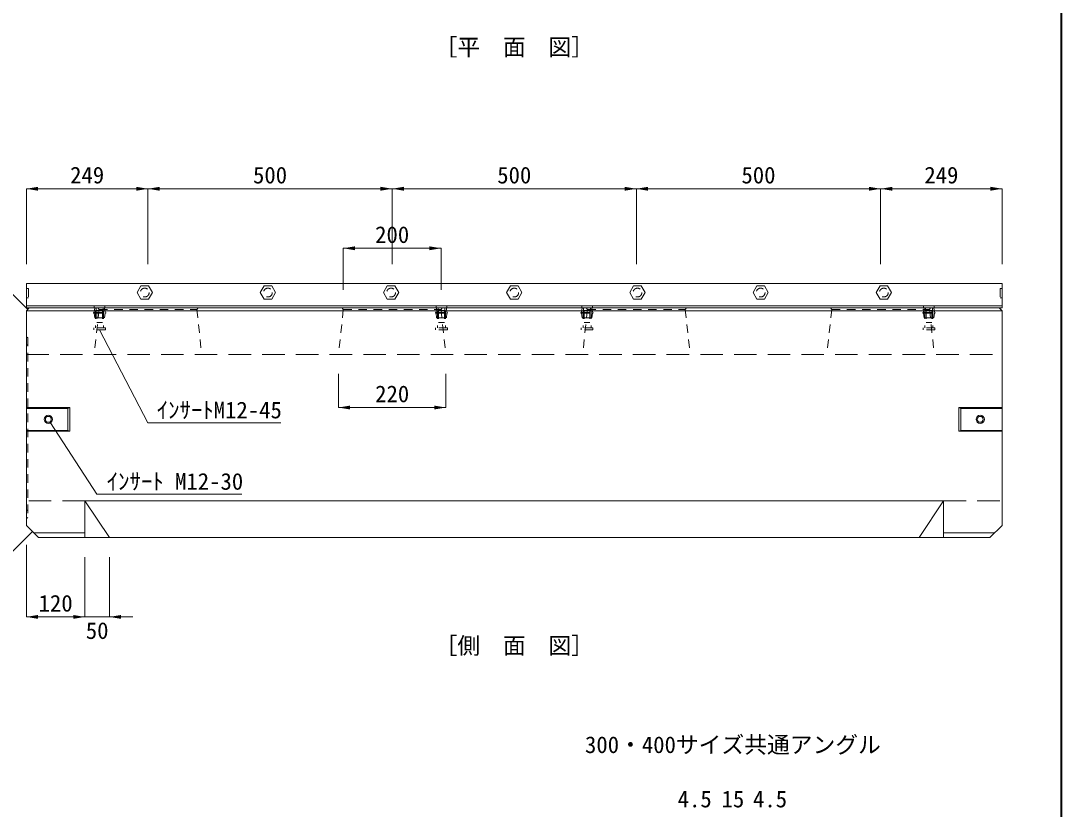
# Model space of a CAD drawing. Units: millimetres at full size. Extents: x 42559 to 133118, y -58351 to -47326.
# Drawn here: x 46329 to 48459, y -52523 to -50909 of the extents above; entities that cross this region are included whole.
import ezdxf
from ezdxf.enums import TextEntityAlignment as Align

# ---------------------------------------------------------------- set-up
doc = ezdxf.new("R2010")
doc.units = ezdxf.units.MM
doc.header["$LTSCALE"] = 23
doc.linetypes.add('USER1', pattern=[1.35, 0.75, -0.6])
doc.linetypes.add('USER2', pattern=[3, 2, -1])
for name, color, linetype, lineweight in [('アングル', 191, 'Continuous', 9), ('インサート', 92, 'USER1', 9), ('図枠', 7, 'Continuous', 5), ('寸法線', 7, 'Continuous', 13), ('引出線', 4, 'Continuous', 13), ('排水孔', 30, 'USER1', 13), ('文字', 41, 'Continuous', 13), ('本体', 2, 'Continuous', 13), ('目地', 132, 'Continuous', 5)]:
    doc.layers.add(name, color=color, linetype=linetype, lineweight=lineweight)
doc.styles.add('ＭＳ ゴシック', font='')
doc.styles.get('ＭＳ ゴシック').set_extended_font_data('MS Gothic')

# ---------------------------------------------------------------- blocks, each defined once
blk = doc.blocks.new('filled_arrow')
at = {"color": 0, "linetype": 'Continuous', "lineweight": -2}
blk.add_solid([(7.5, 1.25), (0, 0), (7.5, -1.25)], dxfattribs=at)

msp = doc.modelspace()

# ---------------------------------------------------------------- linework, layer by layer
at = {"layer": 'アングル', "lineweight": 13}
for p, q in [((48338.03, -51447.3), (46340.03, -51447.3)), ((46340.03, -51447.3), (46340.03, -51497.3)), ((48338.03, -51447.3), (48338.03, -51497.3)), ((46340.03, -51497.3), (48338.03, -51497.3))]:
    msp.add_line(p, q, dxfattribs=at)
at = {"layer": 'アングル', "linetype": 'USER1'}
for p, q in [((46340.03, -51457.3), (46344.53, -51457.3)), ((46344.53, -51457.3), (46344.53, -51476.3)), ((48338.03, -51457.3), (48333.53, -51457.3)), ((48333.53, -51457.3), (48333.53, -51476.3)), ((46344.53, -51476.3), (46340.03, -51476.3)), ((48333.53, -51476.3), (48338.03, -51476.3))]:
    msp.add_line(p, q, dxfattribs=at)
at = {"layer": 'アングル'}
msp.add_line((46340.03, -51492.8), (48338.03, -51492.8), dxfattribs=at)
at = {"layer": 'アングル', "linetype": 'USER1', "lineweight": 5}
for p, q in [((46479.03, -51492.8), (46479.03, -51497.3)), ((46501.03, -51492.8), (46501.03, -51497.3)), ((47179.03, -51492.8), (47179.03, -51497.3)), ((47201.03, -51492.8), (47201.03, -51497.3)), ((47477.03, -51492.8), (47477.03, -51497.3)), ((47499.03, -51492.8), (47499.03, -51497.3)), ((48177.03, -51492.8), (48177.03, -51497.3)), ((48199.03, -51492.8), (48199.03, -51497.3))]:
    msp.add_line(p, q, dxfattribs=at)
for points in [[(46598.03, -51465.81), (46590.23, -51452.3), (46574.63, -51452.3), (46566.83, -51465.81), (46574.63, -51479.32), (46590.23, -51479.32)], [(46850.23, -51465.81), (46842.43, -51452.3), (46826.83, -51452.3), (46819.03, -51465.81), (46826.83, -51479.32), (46842.43, -51479.32)], [(47102.43, -51465.81), (47094.63, -51452.3), (47079.03, -51452.3), (47071.23, -51465.81), (47079.03, -51479.32), (47094.63, -51479.32)], [(47354.63, -51465.81), (47346.83, -51452.3), (47331.23, -51452.3), (47323.43, -51465.81), (47331.23, -51479.32), (47346.83, -51479.32)], [(47606.83, -51465.81), (47599.03, -51452.3), (47583.43, -51452.3), (47575.63, -51465.81), (47583.43, -51479.32), (47599.03, -51479.32)], [(47859.03, -51465.81), (47851.23, -51452.3), (47835.63, -51452.3), (47827.83, -51465.81), (47835.63, -51479.32), (47851.23, -51479.32)], [(48111.23, -51465.81), (48103.43, -51452.3), (48087.83, -51452.3), (48080.03, -51465.81), (48087.83, -51479.32), (48103.43, -51479.32)]]:
    msp.add_lwpolyline(points, close=True, dxfattribs=at)
for centre in [(46582.43, -51465.81), (46834.63, -51465.81), (47086.83, -51465.81), (47339.03, -51465.81), (47591.23, -51465.81), (47843.43, -51465.81), (48095.63, -51465.81)]:
    msp.add_circle(centre, 9, dxfattribs=at)
at = {"layer": 'インサート'}
for p, q in [((46478.78, -51506.55), (46480.03, -51497.3)), ((46480.03, -51497.3), (46500.03, -51497.3)), ((46481.78, -51502.3), (46498.28, -51502.3)), ((46481.78, -51502.3), (46481.78, -51538.3)), ((46482.9, -51497.3), (46482.9, -51502.3)), ((46484.03, -51502.3), (46484.03, -51527.3)), ((46496.03, -51502.3), (46496.03, -51527.3)), ((46497.15, -51497.3), (46497.15, -51502.3)), ((46498.28, -51502.3), (46498.28, -51538.3)), ((46501.28, -51506.55), (46500.03, -51497.3)), ((47178.78, -51506.55), (47180.03, -51497.3)), ((47180.03, -51497.3), (47200.03, -51497.3)), ((47181.78, -51502.3), (47198.28, -51502.3)), ((47181.78, -51502.3), (47181.78, -51538.3)), ((47182.9, -51497.3), (47182.9, -51502.3)), ((47184.03, -51502.3), (47184.03, -51527.3)), ((47196.03, -51502.3), (47196.03, -51527.3)), ((47197.15, -51497.3), (47197.15, -51502.3)), ((47198.28, -51502.3), (47198.28, -51538.3)), ((47201.28, -51506.55), (47200.03, -51497.3)), ((47476.78, -51506.55), (47478.03, -51497.3)), ((47478.03, -51497.3), (47498.03, -51497.3)), ((47479.78, -51502.3), (47496.28, -51502.3)), ((47479.78, -51502.3), (47479.78, -51538.3)), ((47480.9, -51497.3), (47480.9, -51502.3)), ((47482.03, -51502.3), (47482.03, -51527.3)), ((47494.03, -51502.3), (47494.03, -51527.3)), ((47495.15, -51497.3), (47495.15, -51502.3)), ((47496.28, -51502.3), (47496.28, -51538.3)), ((47499.28, -51506.55), (47498.03, -51497.3)), ((48176.78, -51506.55), (48178.03, -51497.3)), ((48178.03, -51497.3), (48198.03, -51497.3)), ((48179.78, -51502.3), (48196.28, -51502.3)), ((48179.78, -51502.3), (48179.78, -51538.3)), ((48180.9, -51497.3), (48180.9, -51502.3)), ((48182.03, -51502.3), (48182.03, -51527.3)), ((48194.03, -51502.3), (48194.03, -51527.3)), ((48195.15, -51497.3), (48195.15, -51502.3)), ((48196.28, -51502.3), (48196.28, -51538.3)), ((48199.28, -51506.55), (48198.03, -51497.3)), ((46477.53, -51506.55), (46502.53, -51506.55)), ((46477.53, -51506.55), (46477.53, -51508.05)), ((46477.53, -51508.05), (46502.53, -51508.05)), ((46478.78, -51508.05), (46480.03, -51517.3)), ((46480.03, -51517.3), (46500.03, -51517.3)), ((46501.28, -51508.05), (46500.03, -51517.3)), ((46502.53, -51506.55), (46502.53, -51508.05)), ((47177.53, -51506.55), (47202.53, -51506.55)), ((47177.53, -51506.55), (47177.53, -51508.05)), ((47177.53, -51508.05), (47202.53, -51508.05)), ((47178.78, -51508.05), (47180.03, -51517.3)), ((47180.03, -51517.3), (47200.03, -51517.3)), ((47201.28, -51508.05), (47200.03, -51517.3)), ((47202.53, -51506.55), (47202.53, -51508.05)), ((47475.53, -51506.55), (47500.53, -51506.55)), ((47475.53, -51506.55), (47475.53, -51508.05)), ((47475.53, -51508.05), (47500.53, -51508.05)), ((47476.78, -51508.05), (47478.03, -51517.3)), ((47478.03, -51517.3), (47498.03, -51517.3)), ((47499.28, -51508.05), (47498.03, -51517.3)), ((47500.53, -51506.55), (47500.53, -51508.05)), ((48175.53, -51506.55), (48200.53, -51506.55)), ((48175.53, -51506.55), (48175.53, -51508.05)), ((48175.53, -51508.05), (48200.53, -51508.05)), ((48176.78, -51508.05), (48178.03, -51517.3)), ((48178.03, -51517.3), (48198.03, -51517.3)), ((48199.28, -51508.05), (48198.03, -51517.3)), ((48200.53, -51506.55), (48200.53, -51508.05)), ((46478.03, -51542.3), (46478.03, -51538.3)), ((46502.03, -51538.3), (46478.03, -51538.3)), ((46502.03, -51542.3), (46478.03, -51542.3)), ((46484.03, -51527.3), (46496.03, -51527.3)), ((46502.03, -51538.3), (46502.03, -51542.3)), ((47178.03, -51542.3), (47178.03, -51538.3)), ((47202.03, -51538.3), (47178.03, -51538.3)), ((47202.03, -51542.3), (47178.03, -51542.3)), ((47184.03, -51527.3), (47196.03, -51527.3)), ((47202.03, -51538.3), (47202.03, -51542.3)), ((47476.03, -51542.3), (47476.03, -51538.3)), ((47500.03, -51538.3), (47476.03, -51538.3)), ((47500.03, -51542.3), (47476.03, -51542.3)), ((47482.03, -51527.3), (47494.03, -51527.3)), ((47500.03, -51538.3), (47500.03, -51542.3)), ((48176.03, -51542.3), (48176.03, -51538.3)), ((48200.03, -51538.3), (48176.03, -51538.3)), ((48200.03, -51542.3), (48176.03, -51542.3)), ((48182.03, -51527.3), (48194.03, -51527.3)), ((48200.03, -51538.3), (48200.03, -51542.3))]:
    msp.add_line(p, q, dxfattribs=at)
at = {"layer": 'インサート', "linetype": 'Continuous'}
for centre, radius in [((46385.03, -51725.3), 8.5), ((48293.03, -51725.3), 8.5), ((46385.03, -51725.3), 6), ((48293.03, -51725.3), 6)]:
    msp.add_circle(centre, radius, dxfattribs=at)
at = {"layer": '図枠', "lineweight": 40}
msp.add_line((48458.8, -49581.45), (48458.8, -55121.45), dxfattribs=at)
at = {"layer": '寸法線'}
for p, q in [((46340.03, -51253.28), (46589.03, -51253.28)), ((46340.03, -51407.3), (46340.03, -51253.28)), ((46589.03, -51407.3), (46589.03, -51253.28)), ((46589.03, -51253.28), (47089.03, -51253.28)), ((46589.03, -51407.3), (46589.03, -51253.28)), ((47089.03, -51407.3), (47089.03, -51253.28)), ((47089.03, -51253.28), (47589.03, -51253.28)), ((47089.03, -51407.3), (47089.03, -51253.28)), ((47589.03, -51407.3), (47589.03, -51253.28)), ((47589.03, -51253.28), (48089.03, -51253.28)), ((47589.03, -51407.3), (47589.03, -51253.28)), ((48089.03, -51407.3), (48089.03, -51253.28)), ((48089.03, -51253.28), (48338.03, -51253.28)), ((48089.03, -51407.3), (48089.03, -51253.28)), ((48338.03, -51407.3), (48338.03, -51253.28)), ((46989.03, -51375.14), (47189.03, -51375.14)), ((46989.03, -51460.3), (46989.03, -51375.14)), ((47189.03, -51460.3), (47189.03, -51375.14)), ((46979.03, -51632.3), (46979.03, -51701.13)), ((47199.03, -51632.3), (47199.03, -51701.13)), ((46979.03, -51701.13), (47199.03, -51701.13)), ((46340.03, -51982.3), (46340.03, -52129.72)), ((46460.03, -52007.3), (46460.03, -52129.72)), ((46460.03, -52007.3), (46460.03, -52129.72)), ((46510.03, -52007.3), (46510.03, -52129.72)), ((46340.03, -52129.72), (46460.03, -52129.72)), ((46412.03, -52129.72), (46558.03, -52129.72))]:
    msp.add_line(p, q, dxfattribs=at)
at = {"layer": '引出線'}
for points in [[(46343.03, -51500.3), (46240.98, -51398.26), (46178.58, -51398.26)], [(46490.03, -51542.3), (46589.03, -51732.3), (46861.21, -51732.3)], [(46389.34, -51732.31), (46484.7, -51878.41), (46781.19, -51878.41)], [(46352.53, -51954.8), (46244.51, -52062.81), (46181.02, -52062.81)]]:
    msp.add_lwpolyline(points, dxfattribs=at)
at = {"layer": '排水孔'}
for p, q in [((46489.03, -51500.3), (46479.03, -51592.3)), ((46486.53, -51497.3), (46489.03, -51500.3)), ((46489.03, -51500.3), (46689.03, -51500.3)), ((46689.03, -51500.3), (46691.53, -51497.3)), ((46689.03, -51500.3), (46699.03, -51592.3)), ((46989.03, -51500.3), (46979.03, -51592.3)), ((46986.53, -51497.3), (46989.03, -51500.3)), ((46989.03, -51500.3), (47189.03, -51500.3)), ((47189.03, -51500.3), (47191.53, -51497.3)), ((47189.03, -51500.3), (47199.03, -51592.3)), ((47489.03, -51500.3), (47479.03, -51592.3)), ((47486.53, -51497.3), (47489.03, -51500.3)), ((47489.03, -51500.3), (47689.03, -51500.3)), ((47689.03, -51500.3), (47691.53, -51497.3)), ((47689.03, -51500.3), (47699.03, -51592.3)), ((47989.03, -51500.3), (47979.03, -51592.3)), ((47986.53, -51497.3), (47989.03, -51500.3)), ((47989.03, -51500.3), (48189.03, -51500.3)), ((48189.03, -51500.3), (48191.53, -51497.3)), ((48189.03, -51500.3), (48199.03, -51592.3))]:
    msp.add_line(p, q, dxfattribs=at)
at = {"layer": '本体'}
for p, q in [((46340.03, -51503.3), (46346.03, -51497.3)), ((46340.03, -51503.3), (46340.03, -51942.3)), ((46346.03, -51497.3), (48332.03, -51497.3)), ((48332.03, -51497.3), (48338.03, -51503.3)), ((48338.03, -51503.3), (48338.03, -51942.3)), ((46460.03, -51892.3), (46460.03, -51967.3)), ((46460.03, -51892.3), (48218.03, -51892.3)), ((48218.03, -51892.3), (48218.03, -51967.3)), ((46340.03, -51942.3), (46365.03, -51967.3)), ((48313.03, -51967.3), (48338.03, -51942.3)), ((46365.03, -51967.3), (48313.03, -51967.3))]:
    msp.add_line(p, q, dxfattribs=at)
at = {"layer": '本体', "lineweight": 5}
for p, q in [((46340.03, -51503.3), (48338.03, -51503.3)), ((46340.03, -51702.8), (46425.03, -51702.8)), ((46425.03, -51702.8), (46429.03, -51700.8)), ((46425.03, -51702.8), (46425.03, -51747.8)), ((48253.03, -51702.8), (48249.03, -51700.8)), ((48253.03, -51702.8), (48253.03, -51747.8)), ((48338.03, -51702.8), (48253.03, -51702.8)), ((46340.03, -51747.8), (46425.03, -51747.8)), ((46425.03, -51747.8), (46429.03, -51749.8)), ((48253.03, -51747.8), (48249.03, -51749.8)), ((48338.03, -51747.8), (48253.03, -51747.8))]:
    msp.add_line(p, q, dxfattribs=at)
at = {"layer": '本体', "linetype": 'USER2'}
for p, q in [((46340.03, -51592.3), (48338.03, -51592.3)), ((46460.03, -51892.3), (46340.03, -51892.3)), ((48218.03, -51892.3), (48338.03, -51892.3))]:
    msp.add_line(p, q, dxfattribs=at)
at = {"layer": '本体', "lineweight": 9}
for p, q in [((46340.03, -51700.8), (46429.03, -51700.8)), ((46429.03, -51700.8), (46429.03, -51749.8)), ((48249.03, -51700.8), (48249.03, -51749.8)), ((48338.03, -51700.8), (48249.03, -51700.8)), ((46340.03, -51749.8), (46429.03, -51749.8)), ((48338.03, -51749.8), (48249.03, -51749.8)), ((46460.03, -51892.3), (46510.03, -51967.3)), ((48218.03, -51892.3), (48168.03, -51967.3)), ((46355.03, -51957.3), (46460.03, -51957.3)), ((48218.03, -51957.3), (48323.03, -51957.3))]:
    msp.add_line(p, q, dxfattribs=at)
at = {"layer": '目地', "linetype": 'USER1'}
for p, q in [((46340.03, -51556.3), (46343.03, -51558.3)), ((46343.03, -51558.3), (46343.03, -51926.3)), ((46343.03, -51572.3), (46340.03, -51574.3)), ((46340.03, -51910.3), (46343.03, -51912.3)), ((46340.03, -51928.3), (46343.03, -51926.3))]:
    msp.add_line(p, q, dxfattribs=at)

# ---------------------------------------------------------------- block references
at = {"layer": '寸法線', "xscale": 3.2, "yscale": 3.2}
for p in [(46340.03, -51253.28), (46589.03, -51253.28), (47089.03, -51253.28), (47589.03, -51253.28), (48089.03, -51253.28), (46989.03, -51375.14), (46979.03, -51701.13), (46340.03, -52129.72), (46510.03, -52129.72)]:
    msp.add_blockref('filled_arrow', p, dxfattribs=at)
at = {"layer": '寸法線', "xscale": 3.2, "yscale": 3.2, "rotation": 180}
for p in [(46589.03, -51253.28), (47089.03, -51253.28), (47589.03, -51253.28), (48089.03, -51253.28), (48338.03, -51253.28), (47189.03, -51375.14), (47199.03, -51701.13), (46460.03, -52129.72), (46460.03, -52129.72)]:
    msp.add_blockref('filled_arrow', p, dxfattribs=at)
at = {"layer": '引出線', "xscale": 0.16, "yscale": 0.16}
for p, rotation in [((46343.03, -51500.3), 135), ((46490.03, -51542.3), 297.5), ((46389.34, -51732.31), 303.1), ((46352.53, -51954.8), 225)]:
    msp.add_blockref('filled_arrow', p, dxfattribs=dict(at, rotation=rotation))

# ---------------------------------------------------------------- texts
at = {"layer": '寸法線', "style": 'ＭＳ ゴシック'}
for s, p in [('249', (46464.53, -51225.28)), ('500', (46839.03, -51225.28)), ('500', (47339.03, -51225.28)), ('500', (47839.03, -51225.28)), ('249', (48213.53, -51225.28)), ('200', (47089.03, -51347.14)), ('220', (47089.03, -51673.13)), ('120', (46400.03, -52101.72)), ('50', (46485.03, -52157.72)), ('4.5', (47708.43, -52502.49)), ('15', (47786.7, -52502.49)), ('4.5', (47862.69, -52502.49))]:
    msp.add_text(s, height=34.18, dxfattribs=at).set_placement(p, align=Align.MIDDLE_CENTER)
at = {"layer": '引出線', "style": 'ＭＳ ゴシック'}
msp.add_text('ｲﾝｻｰﾄM12-45', height=34.18, dxfattribs=at).set_placement((46735.12, -51689.1), align=Align.TOP_CENTER)
msp.add_text('ｲﾝｻｰﾄ M12-30', height=34.18, dxfattribs=at).set_placement((46504.7, -51835.21), align=Align.TOP_LEFT)
at = {"layer": '文字', "style": 'ＭＳ ゴシック'}
for s, p in [('［平\u3000面\u3000図］', (47339.03, -50990.59)), ('［側\u3000面\u3000図］', (47339.03, -52215.86))]:
    msp.add_text(s, height=34.18, dxfattribs=at).set_placement(p, align=Align.BOTTOM_CENTER)
msp.add_text('300・400サイズ共通アングル', height=34.18, dxfattribs=at).set_placement((47786.7, -52391.32), align=Align.MIDDLE_CENTER)

doc.saveas('drawing.dxf')
